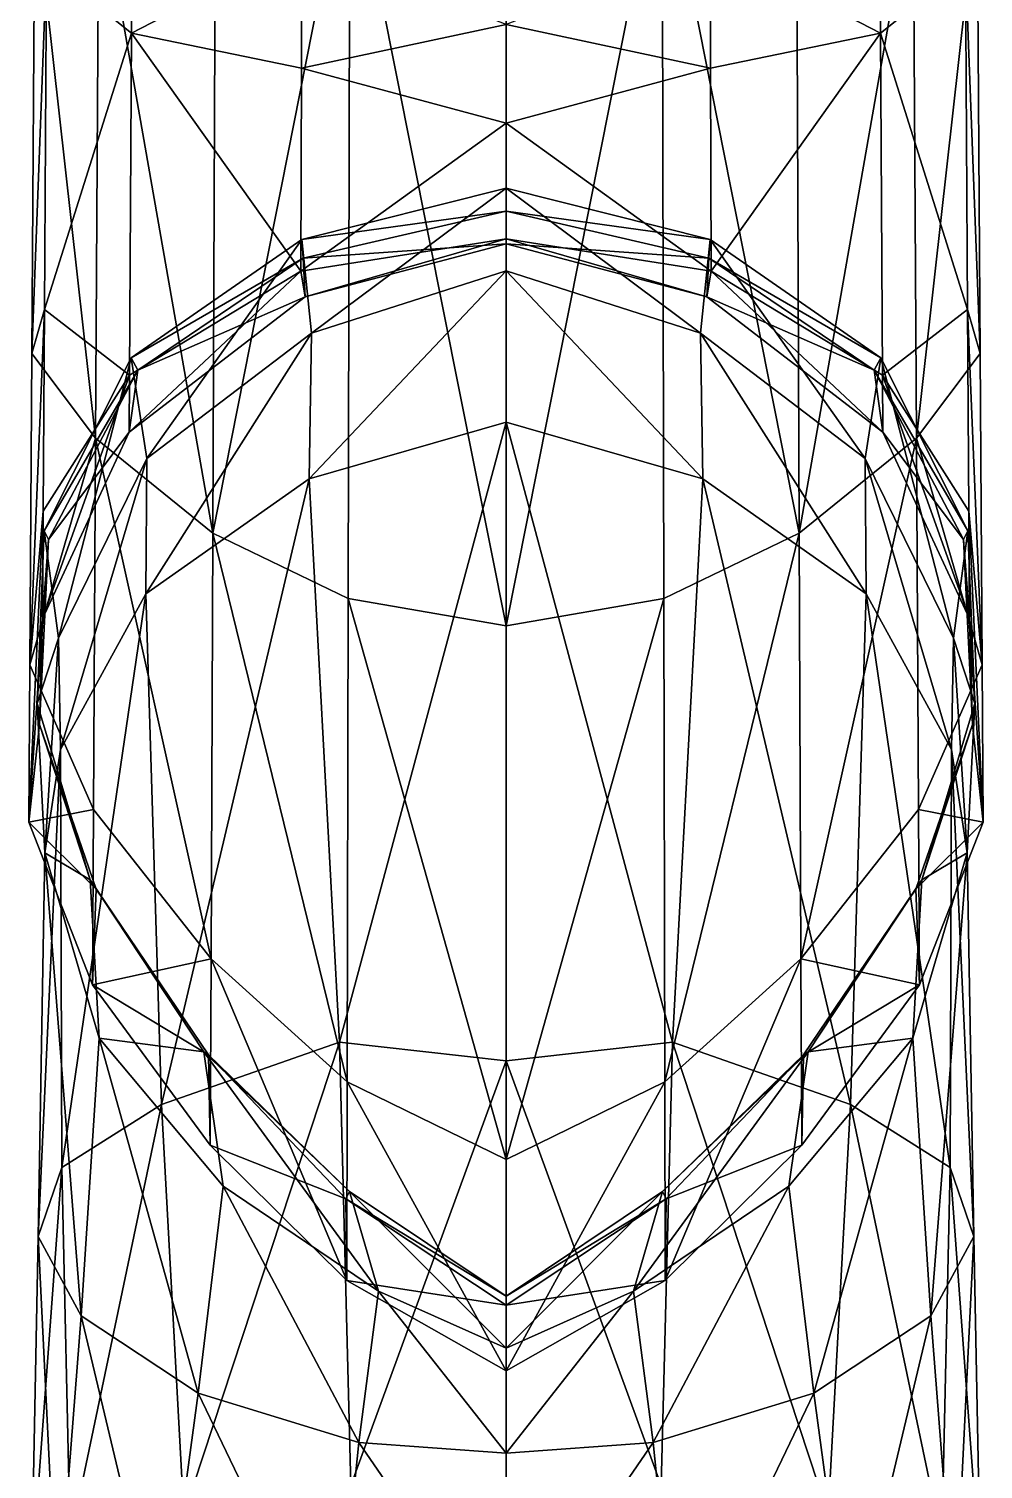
# Model space of a CAD drawing. Extents: x -0.15 to 0.15, y -0.73 to 0.51.
# Drawn here: x -0.0311 to 0.0311, y -0.4548 to -0.361 of the extents above; entities that cross this region are included whole.
import ezdxf

# ---------------------------------------------------------------- set-up
doc = ezdxf.new("R2010")
doc.units = 0
doc.layers.add('CRANE$LWO', color=1, linetype='CONTINUOUS')

msp = doc.modelspace()

# ---------------------------------------------------------------- linework, layer by layer
at = {"layer": 'CRANE$LWO'}
for points in [[(0, -0.3469, 0.703277), (0, -0.399886, 0.714256), (-0.010163, -0.348763, 0.707479)], [(0, -0.399886, 0.714256), (0, -0.3469, 0.703277), (0.010163, -0.348763, 0.707479)], [(-0.029911, -0.35688, 0.760974), (-0.024391, -0.361289, 0.776375), (-0.024324, -0.348603, 0.775604)], [(-0.024324, -0.348603, 0.775604), (-0.024391, -0.361289, 0.776375), (-0.013294, -0.355539, 0.785873)], [(-0.018917, -0.350478, 0.716214), (-0.010163, -0.348763, 0.707479), (-0.019095, -0.39384, 0.730169)], [(-0.010272, -0.398093, 0.720577), (-0.019095, -0.39384, 0.730169), (-0.010163, -0.348763, 0.707479)], [(0, -0.399886, 0.714256), (-0.010272, -0.398093, 0.720577), (-0.010163, -0.348763, 0.707479)], [(0.010272, -0.398093, 0.720577), (0, -0.399886, 0.714256), (0.010163, -0.348763, 0.707479)], [(0.010163, -0.348763, 0.707479), (0.018917, -0.350478, 0.716214), (0.019095, -0.39384, 0.730169)], [(0.019095, -0.39384, 0.730169), (0.010272, -0.398093, 0.720577), (0.010163, -0.348763, 0.707479)], [(0.024391, -0.361289, 0.776375), (0.024324, -0.348603, 0.775604), (0.013294, -0.355539, 0.785873)], [(0.024391, -0.361289, 0.776375), (0.029911, -0.35688, 0.760974), (0.024324, -0.348603, 0.775604)], [(-0.018917, -0.350478, 0.716214), (-0.019095, -0.39384, 0.730169), (-0.026522, -0.351485, 0.728898)], [(0.019095, -0.39384, 0.730169), (0.018917, -0.350478, 0.716214), (0.026522, -0.351485, 0.728898)], [(-0.026522, -0.351485, 0.728898), (-0.02673, -0.387667, 0.741636), (-0.030672, -0.352317, 0.743012)], [(-0.019095, -0.39384, 0.730169), (-0.02673, -0.387667, 0.741636), (-0.026522, -0.351485, 0.728898)], [(0.02673, -0.387667, 0.741636), (0.019095, -0.39384, 0.730169), (0.026522, -0.351485, 0.728898)], [(0.02673, -0.387667, 0.741636), (0.026522, -0.351485, 0.728898), (0.030672, -0.352317, 0.743012)], [(-0.030672, -0.352317, 0.743012), (-0.030871, -0.382147, 0.753142), (-0.029911, -0.35688, 0.760974)], [(-0.02673, -0.387667, 0.741636), (-0.030871, -0.382147, 0.753142), (-0.030672, -0.352317, 0.743012)], [(0.030871, -0.382147, 0.753142), (0.02673, -0.387667, 0.741636), (0.030672, -0.352317, 0.743012)], [(0.030871, -0.382147, 0.753142), (0.030672, -0.352317, 0.743012), (0.029911, -0.35688, 0.760974)], [(-0.024391, -0.361289, 0.776375), (-0.013318, -0.363578, 0.787093), (-0.013294, -0.355539, 0.785873)], [(-0.013294, -0.355539, 0.785873), (-0.013318, -0.363578, 0.787093), (0, -0.360738, 0.789384)], [(0.013318, -0.363578, 0.787093), (0.013294, -0.355539, 0.785873), (0, -0.360738, 0.789384)], [(0.013318, -0.363578, 0.787093), (0.024391, -0.361289, 0.776375), (0.013294, -0.355539, 0.785873)], [(-0.030871, -0.382147, 0.753142), (-0.030056, -0.379295, 0.768898), (-0.029911, -0.35688, 0.760974)], [(-0.029911, -0.35688, 0.760974), (-0.030056, -0.379295, 0.768898), (-0.024391, -0.361289, 0.776375)], [(0.030056, -0.379295, 0.768898), (0.029911, -0.35688, 0.760974), (0.024391, -0.361289, 0.776375)], [(0.030056, -0.379295, 0.768898), (0.030871, -0.382147, 0.753142), (0.029911, -0.35688, 0.760974)], [(-0.013318, -0.363578, 0.787093), (0, -0.367154, 0.791617), (0, -0.360738, 0.789384)], [(0, -0.367154, 0.791617), (0.013318, -0.363578, 0.787093), (0, -0.360738, 0.789384)], [(-0.030056, -0.379295, 0.768898), (-0.024508, -0.383566, 0.791961), (-0.024391, -0.361289, 0.776375)], [(-0.024508, -0.383566, 0.791961), (-0.013356, -0.376801, 0.799891), (-0.024391, -0.361289, 0.776375)], [(-0.013318, -0.363578, 0.787093), (-0.024391, -0.361289, 0.776375), (-0.013356, -0.376801, 0.799891)], [(0.024391, -0.361289, 0.776375), (0.013318, -0.363578, 0.787093), (0.013356, -0.376801, 0.799891)], [(0.013356, -0.376801, 0.799891), (0.024508, -0.383566, 0.791961), (0.024391, -0.361289, 0.776375)], [(0.024508, -0.383566, 0.791961), (0.030056, -0.379295, 0.768898), (0.024391, -0.361289, 0.776375)], [(-0.013318, -0.363578, 0.787093), (-0.013356, -0.376801, 0.799891), (0, -0.367154, 0.791617)], [(0.013356, -0.376801, 0.799891), (0.013318, -0.363578, 0.787093), (0, -0.367154, 0.791617)], [(-0.013356, -0.376801, 0.799891), (0, -0.374677, 0.805672), (0, -0.367154, 0.791617)], [(0, -0.374677, 0.805672), (0.013356, -0.376801, 0.799891), (0, -0.367154, 0.791617)], [(-0.013288, -0.374731, 0.868311), (-0.012655, -0.380837, 0.914037), (0, -0.371377, 0.869416)], [(-0.013288, -0.374731, 0.868311), (0, -0.371377, 0.869416), (0, -0.372895, 0.842227)], [(-0.012655, -0.380837, 0.914037), (0, -0.376768, 0.916474), (0, -0.371377, 0.869416)], [(0.012655, -0.380837, 0.914037), (0.013288, -0.374731, 0.868311), (0, -0.371377, 0.869416)], [(0, -0.376768, 0.916474), (0.012655, -0.380837, 0.914037), (0, -0.371377, 0.869416)], [(0, -0.371377, 0.869416), (0.013288, -0.374731, 0.868311), (0, -0.372895, 0.842227)], [(-0.013208, -0.375951, 0.839377), (-0.013288, -0.374731, 0.868311), (0, -0.372895, 0.842227)], [(-0.013208, -0.375951, 0.839377), (0, -0.372895, 0.842227), (0, -0.375017, 0.827749)], [(0.013288, -0.374731, 0.868311), (0.013208, -0.375951, 0.839377), (0, -0.372895, 0.842227)], [(0, -0.372895, 0.842227), (0.013208, -0.375951, 0.839377), (0, -0.375017, 0.827749)], [(-0.024398, -0.382434, 0.868323), (-0.023383, -0.388996, 0.910107), (-0.013288, -0.374731, 0.868311)], [(-0.024398, -0.382434, 0.868323), (-0.013288, -0.374731, 0.868311), (-0.013208, -0.375951, 0.839377)], [(-0.023383, -0.388996, 0.910107), (-0.012655, -0.380837, 0.914037), (-0.013288, -0.374731, 0.868311)], [(-0.013356, -0.376801, 0.799891), (-0.013088, -0.378452, 0.822302), (0, -0.374677, 0.805672)], [(-0.013088, -0.378452, 0.822302), (-0.013208, -0.375951, 0.839377), (0, -0.375017, 0.827749)], [(-0.013088, -0.378452, 0.822302), (0, -0.375017, 0.827749), (0, -0.374677, 0.805672)], [(0.013088, -0.378452, 0.822302), (0.013356, -0.376801, 0.799891), (0, -0.374677, 0.805672)], [(0, -0.375017, 0.827749), (0.013088, -0.378452, 0.822302), (0, -0.374677, 0.805672)], [(0.013208, -0.375951, 0.839377), (0.013088, -0.378452, 0.822302), (0, -0.375017, 0.827749)], [(0.012655, -0.380837, 0.914037), (0.023383, -0.388996, 0.910107), (0.013288, -0.374731, 0.868311)], [(0.013288, -0.374731, 0.868311), (0.024398, -0.382434, 0.868323), (0.013208, -0.375951, 0.839377)], [(0.023383, -0.388996, 0.910107), (0.024398, -0.382434, 0.868323), (0.013288, -0.374731, 0.868311)], [(-0.023969, -0.383243, 0.836949), (-0.024398, -0.382434, 0.868323), (-0.013208, -0.375951, 0.839377)], [(-0.023969, -0.383243, 0.836949), (-0.013208, -0.375951, 0.839377), (-0.013088, -0.378452, 0.822302)], [(0.013208, -0.375951, 0.839377), (0.023969, -0.383243, 0.836949), (0.013088, -0.378452, 0.822302)], [(0.024398, -0.382434, 0.868323), (0.023969, -0.383243, 0.836949), (0.013208, -0.375951, 0.839377)], [(-0.024508, -0.383566, 0.791961), (-0.024528, -0.387279, 0.814466), (-0.013356, -0.376801, 0.799891)], [(-0.024528, -0.387279, 0.814466), (-0.013088, -0.378452, 0.822302), (-0.013356, -0.376801, 0.799891)], [(0, -0.38662, 0.944099), (0, -0.376768, 0.916474), (-0.01281, -0.390303, 0.937948)], [(-0.012655, -0.380837, 0.914037), (-0.01281, -0.390303, 0.937948), (0, -0.376768, 0.916474)], [(0, -0.376768, 0.916474), (0, -0.38662, 0.944099), (0.01281, -0.390303, 0.937948)], [(0.01281, -0.390303, 0.937948), (0.012655, -0.380837, 0.914037), (0, -0.376768, 0.916474)], [(0.013088, -0.378452, 0.822302), (0.024528, -0.387279, 0.814466), (0.013356, -0.376801, 0.799891)], [(0.024528, -0.387279, 0.814466), (0.024508, -0.383566, 0.791961), (0.013356, -0.376801, 0.799891)], [(-0.024528, -0.387279, 0.814466), (-0.023969, -0.383243, 0.836949), (-0.013088, -0.378452, 0.822302)], [(0.023969, -0.383243, 0.836949), (0.024528, -0.387279, 0.814466), (0.013088, -0.378452, 0.822302)], [(-0.030871, -0.382147, 0.753142), (-0.031006, -0.402426, 0.772532), (-0.030056, -0.379295, 0.768898)], [(-0.031006, -0.402426, 0.772532), (-0.030141, -0.392417, 0.782114), (-0.030056, -0.379295, 0.768898)], [(-0.030141, -0.392417, 0.782114), (-0.024508, -0.383566, 0.791961), (-0.030056, -0.379295, 0.768898)], [(0.024508, -0.383566, 0.791961), (0.030141, -0.392417, 0.782114), (0.030056, -0.379295, 0.768898)], [(0.031006, -0.402426, 0.772532), (0.030871, -0.382147, 0.753142), (0.030056, -0.379295, 0.768898)], [(0.030141, -0.392417, 0.782114), (0.031006, -0.402426, 0.772532), (0.030056, -0.379295, 0.768898)], [(-0.01281, -0.390303, 0.937948), (-0.012655, -0.380837, 0.914037), (-0.023445, -0.397803, 0.929879)], [(-0.023383, -0.388996, 0.910107), (-0.023445, -0.397803, 0.929879), (-0.012655, -0.380837, 0.914037)], [(0.012655, -0.380837, 0.914037), (0.01281, -0.390303, 0.937948), (0.023445, -0.397803, 0.929879)], [(0.023445, -0.397803, 0.929879), (0.023383, -0.388996, 0.910107), (0.012655, -0.380837, 0.914037)], [(-0.030871, -0.382147, 0.753142), (-0.02673, -0.387667, 0.741636), (-0.031006, -0.402426, 0.772532)], [(-0.030072, -0.393696, 0.867111), (-0.029146, -0.400675, 0.903962), (-0.024398, -0.382434, 0.868323)], [(-0.030072, -0.393696, 0.867111), (-0.024398, -0.382434, 0.868323), (-0.023969, -0.383243, 0.836949)], [(-0.029146, -0.400675, 0.903962), (-0.023383, -0.388996, 0.910107), (-0.024398, -0.382434, 0.868323)], [(0.023383, -0.388996, 0.910107), (0.029146, -0.400675, 0.903962), (0.024398, -0.382434, 0.868323)], [(0.024398, -0.382434, 0.868323), (0.030072, -0.393696, 0.867111), (0.023969, -0.383243, 0.836949)], [(0.029146, -0.400675, 0.903962), (0.030072, -0.393696, 0.867111), (0.024398, -0.382434, 0.868323)], [(0.02673, -0.387667, 0.741636), (0.030871, -0.382147, 0.753142), (0.031006, -0.402426, 0.772532)], [(-0.029782, -0.394256, 0.833089), (-0.030072, -0.393696, 0.867111), (-0.023969, -0.383243, 0.836949)], [(-0.029782, -0.394256, 0.833089), (-0.023969, -0.383243, 0.836949), (-0.024528, -0.387279, 0.814466)], [(0.030072, -0.393696, 0.867111), (0.029782, -0.394256, 0.833089), (0.023969, -0.383243, 0.836949)], [(0.023969, -0.383243, 0.836949), (0.029782, -0.394256, 0.833089), (0.024528, -0.387279, 0.814466)], [(-0.030141, -0.392417, 0.782114), (-0.030187, -0.399423, 0.804538), (-0.024508, -0.383566, 0.791961)], [(-0.030187, -0.399423, 0.804538), (-0.024528, -0.387279, 0.814466), (-0.024508, -0.383566, 0.791961)], [(0.030187, -0.399423, 0.804538), (0.030141, -0.392417, 0.782114), (0.024508, -0.383566, 0.791961)], [(0.024528, -0.387279, 0.814466), (0.030187, -0.399423, 0.804538), (0.024508, -0.383566, 0.791961)], [(-0.01281, -0.390303, 0.937948), (-0.010833, -0.426989, 0.981966), (0, -0.38662, 0.944099)], [(0, -0.428208, 0.99104), (0, -0.38662, 0.944099), (-0.010833, -0.426989, 0.981966)], [(0, -0.38662, 0.944099), (0, -0.428208, 0.99104), (0.010833, -0.426989, 0.981966)], [(0.010833, -0.426989, 0.981966), (0.01281, -0.390303, 0.937948), (0, -0.38662, 0.944099)], [(-0.02687, -0.411845, 0.767394), (-0.031006, -0.402426, 0.772532), (-0.02673, -0.387667, 0.741636)], [(-0.030187, -0.399423, 0.804538), (-0.029782, -0.394256, 0.833089), (-0.024528, -0.387279, 0.814466)], [(-0.019209, -0.421556, 0.76174), (-0.02687, -0.411845, 0.767394), (-0.02673, -0.387667, 0.741636)], [(-0.019095, -0.39384, 0.730169), (-0.019209, -0.421556, 0.76174), (-0.02673, -0.387667, 0.741636)], [(0.019209, -0.421556, 0.76174), (0.019095, -0.39384, 0.730169), (0.02673, -0.387667, 0.741636)], [(0.02687, -0.411845, 0.767394), (0.019209, -0.421556, 0.76174), (0.02673, -0.387667, 0.741636)], [(0.029782, -0.394256, 0.833089), (0.030187, -0.399423, 0.804538), (0.024528, -0.387279, 0.814466)], [(0.031006, -0.402426, 0.772532), (0.02687, -0.411845, 0.767394), (0.02673, -0.387667, 0.741636)], [(-0.029146, -0.400675, 0.903962), (-0.029002, -0.407922, 0.9195), (-0.023383, -0.388996, 0.910107)], [(-0.023445, -0.397803, 0.929879), (-0.023383, -0.388996, 0.910107), (-0.029002, -0.407922, 0.9195)], [(0.023383, -0.388996, 0.910107), (0.023445, -0.397803, 0.929879), (0.029002, -0.407922, 0.9195)], [(0.029002, -0.407922, 0.9195), (0.029146, -0.400675, 0.903962), (0.023383, -0.388996, 0.910107)], [(-0.01281, -0.390303, 0.937948), (-0.023445, -0.397803, 0.929879), (-0.022439, -0.431045, 0.970811)], [(-0.010833, -0.426989, 0.981966), (-0.01281, -0.390303, 0.937948), (-0.022439, -0.431045, 0.970811)], [(0.01281, -0.390303, 0.937948), (0.010833, -0.426989, 0.981966), (0.022439, -0.431045, 0.970811)], [(0.023445, -0.397803, 0.929879), (0.01281, -0.390303, 0.937948), (0.022439, -0.431045, 0.970811)], [(-0.031006, -0.402426, 0.772532), (-0.031074, -0.412666, 0.797264), (-0.030141, -0.392417, 0.782114)], [(-0.031074, -0.412666, 0.797264), (-0.030187, -0.399423, 0.804538), (-0.030141, -0.392417, 0.782114)], [(0.031074, -0.412666, 0.797264), (0.031006, -0.402426, 0.772532), (0.030141, -0.392417, 0.782114)], [(0.030187, -0.399423, 0.804538), (0.031074, -0.412666, 0.797264), (0.030141, -0.392417, 0.782114)], [(-0.030072, -0.393696, 0.867111), (-0.030537, -0.404945, 0.867524), (-0.029146, -0.400675, 0.903962)], [(-0.030537, -0.404945, 0.867524), (-0.030072, -0.393696, 0.867111), (-0.029782, -0.394256, 0.833089)], [(0.030537, -0.404945, 0.867524), (0.030072, -0.393696, 0.867111), (0.029146, -0.400675, 0.903962)], [(0.030072, -0.393696, 0.867111), (0.030537, -0.404945, 0.867524), (0.029782, -0.394256, 0.833089)], [(-0.030387, -0.406311, 0.829687), (-0.030537, -0.404945, 0.867524), (-0.029782, -0.394256, 0.833089)], [(-0.030387, -0.406311, 0.829687), (-0.029782, -0.394256, 0.833089), (-0.030187, -0.399423, 0.804538)], [(-0.010342, -0.429573, 0.755167), (-0.019209, -0.421556, 0.76174), (-0.019095, -0.39384, 0.730169)], [(-0.010272, -0.398093, 0.720577), (-0.010342, -0.429573, 0.755167), (-0.019095, -0.39384, 0.730169)], [(0.010342, -0.429573, 0.755167), (0.010272, -0.398093, 0.720577), (0.019095, -0.39384, 0.730169)], [(0.019209, -0.421556, 0.76174), (0.010342, -0.429573, 0.755167), (0.019095, -0.39384, 0.730169)], [(0.030537, -0.404945, 0.867524), (0.030387, -0.406311, 0.829687), (0.029782, -0.394256, 0.833089)], [(0.029782, -0.394256, 0.833089), (0.030387, -0.406311, 0.829687), (0.030187, -0.399423, 0.804538)], [(-0.029002, -0.407922, 0.9195), (-0.028925, -0.435142, 0.956044), (-0.023445, -0.397803, 0.929879)], [(-0.022439, -0.431045, 0.970811), (-0.023445, -0.397803, 0.929879), (-0.028925, -0.435142, 0.956044)], [(0, -0.434613, 0.74928), (-0.010342, -0.429573, 0.755167), (-0.010272, -0.398093, 0.720577)], [(0, -0.399886, 0.714256), (0, -0.434613, 0.74928), (-0.010272, -0.398093, 0.720577)], [(0, -0.434613, 0.74928), (0, -0.399886, 0.714256), (0.010272, -0.398093, 0.720577)], [(0.010342, -0.429573, 0.755167), (0, -0.434613, 0.74928), (0.010272, -0.398093, 0.720577)], [(0.023445, -0.397803, 0.929879), (0.022439, -0.431045, 0.970811), (0.028925, -0.435142, 0.956044)], [(0.028925, -0.435142, 0.956044), (0.029002, -0.407922, 0.9195), (0.023445, -0.397803, 0.929879)], [(-0.031074, -0.412666, 0.797264), (-0.030387, -0.406311, 0.829687), (-0.030187, -0.399423, 0.804538)], [(0.030387, -0.406311, 0.829687), (0.031074, -0.412666, 0.797264), (0.030187, -0.399423, 0.804538)], [(-0.030039, -0.414665, 0.906346), (-0.029146, -0.400675, 0.903962), (-0.030537, -0.404945, 0.867524)], [(-0.029146, -0.400675, 0.903962), (-0.030039, -0.414665, 0.906346), (-0.029002, -0.407922, 0.9195)], [(0.030039, -0.414665, 0.906346), (0.029146, -0.400675, 0.903962), (0.029002, -0.407922, 0.9195)], [(0.029146, -0.400675, 0.903962), (0.030039, -0.414665, 0.906346), (0.030537, -0.404945, 0.867524)], [(-0.031006, -0.402426, 0.772532), (-0.02687, -0.411845, 0.767394), (-0.031074, -0.412666, 0.797264)], [(0.02687, -0.411845, 0.767394), (0.031006, -0.402426, 0.772532), (0.031074, -0.412666, 0.797264)], [(-0.030537, -0.404945, 0.867524), (-0.027068, -0.416406, 0.868363), (-0.030039, -0.414665, 0.906346)], [(-0.027068, -0.416406, 0.868363), (-0.030537, -0.404945, 0.867524), (-0.030387, -0.406311, 0.829687)], [(0.027068, -0.416406, 0.868363), (0.030537, -0.404945, 0.867524), (0.030039, -0.414665, 0.906346)], [(0.030537, -0.404945, 0.867524), (0.027068, -0.416406, 0.868363), (0.030387, -0.406311, 0.829687)], [(-0.02669, -0.417031, 0.829445), (-0.030387, -0.406311, 0.829687), (-0.031074, -0.412666, 0.797264)], [(-0.02669, -0.417031, 0.829445), (-0.027068, -0.416406, 0.868363), (-0.030387, -0.406311, 0.829687)], [(0.027068, -0.416406, 0.868363), (0.02669, -0.417031, 0.829445), (0.030387, -0.406311, 0.829687)], [(0.030387, -0.406311, 0.829687), (0.02669, -0.417031, 0.829445), (0.031074, -0.412666, 0.797264)], [(-0.028925, -0.435142, 0.956044), (-0.029002, -0.407922, 0.9195), (-0.030472, -0.439627, 0.941558)], [(-0.029002, -0.407922, 0.9195), (-0.030039, -0.414665, 0.906346), (-0.030472, -0.439627, 0.941558)], [(0.029002, -0.407922, 0.9195), (0.028925, -0.435142, 0.956044), (0.030472, -0.439627, 0.941558)], [(0.030039, -0.414665, 0.906346), (0.029002, -0.407922, 0.9195), (0.030472, -0.439627, 0.941558)], [(-0.026935, -0.423261, 0.794541), (-0.031074, -0.412666, 0.797264), (-0.02687, -0.411845, 0.767394)], [(-0.02687, -0.411845, 0.767394), (-0.019209, -0.421556, 0.76174), (-0.026935, -0.423261, 0.794541)], [(0.019209, -0.421556, 0.76174), (0.02687, -0.411845, 0.767394), (0.026935, -0.423261, 0.794541)], [(0.031074, -0.412666, 0.797264), (0.026935, -0.423261, 0.794541), (0.02687, -0.411845, 0.767394)], [(-0.026935, -0.423261, 0.794541), (-0.02669, -0.417031, 0.829445), (-0.031074, -0.412666, 0.797264)], [(0.02669, -0.417031, 0.829445), (0.026935, -0.423261, 0.794541), (0.031074, -0.412666, 0.797264)], [(-0.030472, -0.439627, 0.941558), (-0.030039, -0.414665, 0.906346), (-0.02767, -0.444805, 0.929622)], [(-0.026491, -0.426726, 0.898999), (-0.030039, -0.414665, 0.906346), (-0.027068, -0.416406, 0.868363)], [(-0.026491, -0.426726, 0.898999), (-0.02767, -0.444805, 0.929622), (-0.030039, -0.414665, 0.906346)], [(0.030039, -0.414665, 0.906346), (0.026491, -0.426726, 0.898999), (0.027068, -0.416406, 0.868363)], [(0.02767, -0.444805, 0.929622), (0.026491, -0.426726, 0.898999), (0.030039, -0.414665, 0.906346)], [(0.030039, -0.414665, 0.906346), (0.030472, -0.439627, 0.941558), (0.02767, -0.444805, 0.929622)], [(-0.027068, -0.416406, 0.868363), (-0.019668, -0.427611, 0.86947), (-0.026491, -0.426726, 0.898999)], [(-0.02669, -0.417031, 0.829445), (-0.019367, -0.427798, 0.829101), (-0.027068, -0.416406, 0.868363)], [(-0.019668, -0.427611, 0.86947), (-0.027068, -0.416406, 0.868363), (-0.019367, -0.427798, 0.829101)], [(-0.019367, -0.427798, 0.829101), (-0.02669, -0.417031, 0.829445), (-0.026935, -0.423261, 0.794541)], [(0.019367, -0.427798, 0.829101), (0.02669, -0.417031, 0.829445), (0.027068, -0.416406, 0.868363)], [(0.027068, -0.416406, 0.868363), (0.019668, -0.427611, 0.86947), (0.019367, -0.427798, 0.829101)], [(0.02669, -0.417031, 0.829445), (0.019367, -0.427798, 0.829101), (0.026935, -0.423261, 0.794541)], [(0.019668, -0.427611, 0.86947), (0.027068, -0.416406, 0.868363), (0.026491, -0.426726, 0.898999)], [(-0.019258, -0.43369, 0.791791), (-0.026935, -0.423261, 0.794541), (-0.019209, -0.421556, 0.76174)], [(-0.01037, -0.442492, 0.78846), (-0.019258, -0.43369, 0.791791), (-0.019209, -0.421556, 0.76174)], [(-0.010342, -0.429573, 0.755167), (-0.01037, -0.442492, 0.78846), (-0.019209, -0.421556, 0.76174)], [(0.01037, -0.442492, 0.78846), (0.010342, -0.429573, 0.755167), (0.019209, -0.421556, 0.76174)], [(0.019258, -0.43369, 0.791791), (0.01037, -0.442492, 0.78846), (0.019209, -0.421556, 0.76174)], [(0.026935, -0.423261, 0.794541), (0.019258, -0.43369, 0.791791), (0.019209, -0.421556, 0.76174)], [(-0.019258, -0.43369, 0.791791), (-0.019367, -0.427798, 0.829101), (-0.026935, -0.423261, 0.794541)], [(0.019367, -0.427798, 0.829101), (0.019258, -0.43369, 0.791791), (0.026935, -0.423261, 0.794541)], [(-0.02767, -0.444805, 0.929622), (-0.026491, -0.426726, 0.898999), (-0.020045, -0.449834, 0.918999)], [(-0.018415, -0.436366, 0.895807), (-0.026491, -0.426726, 0.898999), (-0.019668, -0.427611, 0.86947)], [(-0.026491, -0.426726, 0.898999), (-0.018415, -0.436366, 0.895807), (-0.020045, -0.449834, 0.918999)], [(-0.022439, -0.431045, 0.970811), (-0.020983, -0.457738, 0.992836), (-0.010833, -0.426989, 0.981966)], [(-0.010103, -0.455834, 1.00283), (-0.010833, -0.426989, 0.981966), (-0.020983, -0.457738, 0.992836)], [(-0.010833, -0.426989, 0.981966), (-0.010103, -0.455834, 1.00283), (0, -0.428208, 0.99104)], [(0.010103, -0.455834, 1.00283), (0.010833, -0.426989, 0.981966), (0, -0.428208, 0.99104)], [(0.010833, -0.426989, 0.981966), (0.010103, -0.455834, 1.00283), (0.020983, -0.457738, 0.992836)], [(0.020983, -0.457738, 0.992836), (0.022439, -0.431045, 0.970811), (0.010833, -0.426989, 0.981966)], [(0.026491, -0.426726, 0.898999), (0.018415, -0.436366, 0.895807), (0.019668, -0.427611, 0.86947)], [(0.018415, -0.436366, 0.895807), (0.026491, -0.426726, 0.898999), (0.020045, -0.449834, 0.918999)], [(0.026491, -0.426726, 0.898999), (0.02767, -0.444805, 0.929622), (0.020045, -0.449834, 0.918999)], [(-0.010187, -0.436704, 0.869201), (-0.008293, -0.443187, 0.893512), (-0.019668, -0.427611, 0.86947)], [(-0.008293, -0.443187, 0.893512), (-0.018415, -0.436366, 0.895807), (-0.019668, -0.427611, 0.86947)], [(-0.010187, -0.436704, 0.869201), (-0.019668, -0.427611, 0.86947), (-0.019367, -0.427798, 0.829101)], [(-0.01043, -0.437175, 0.827606), (-0.010187, -0.436704, 0.869201), (-0.019367, -0.427798, 0.829101)], [(-0.01043, -0.437175, 0.827606), (-0.019367, -0.427798, 0.829101), (-0.019258, -0.43369, 0.791791)], [(-0.010103, -0.455834, 1.00283), (0, -0.458242, 1.00914), (0, -0.428208, 0.99104)], [(0, -0.458242, 1.00914), (0.010103, -0.455834, 1.00283), (0, -0.428208, 0.99104)], [(0.008293, -0.443187, 0.893512), (0.010187, -0.436704, 0.869201), (0.019668, -0.427611, 0.86947)], [(0.018415, -0.436366, 0.895807), (0.008293, -0.443187, 0.893512), (0.019668, -0.427611, 0.86947)], [(0.019668, -0.427611, 0.86947), (0.010187, -0.436704, 0.869201), (0.019367, -0.427798, 0.829101)], [(0.010187, -0.436704, 0.869201), (0.01043, -0.437175, 0.827606), (0.019367, -0.427798, 0.829101)], [(0.019367, -0.427798, 0.829101), (0.01043, -0.437175, 0.827606), (0.019258, -0.43369, 0.791791)], [(0, -0.448377, 0.785199), (-0.01037, -0.442492, 0.78846), (-0.010342, -0.429573, 0.755167)], [(0, -0.434613, 0.74928), (0, -0.448377, 0.785199), (-0.010342, -0.429573, 0.755167)], [(0, -0.448377, 0.785199), (0, -0.434613, 0.74928), (0.010342, -0.429573, 0.755167)], [(0.01037, -0.442492, 0.78846), (0, -0.448377, 0.785199), (0.010342, -0.429573, 0.755167)], [(-0.028925, -0.435142, 0.956044), (-0.028378, -0.459411, 0.978663), (-0.022439, -0.431045, 0.970811)], [(-0.028378, -0.459411, 0.978663), (-0.020983, -0.457738, 0.992836), (-0.022439, -0.431045, 0.970811)], [(0.020983, -0.457738, 0.992836), (0.028378, -0.459411, 0.978663), (0.022439, -0.431045, 0.970811)], [(0.028378, -0.459411, 0.978663), (0.028925, -0.435142, 0.956044), (0.022439, -0.431045, 0.970811)], [(-0.01037, -0.442492, 0.78846), (-0.01043, -0.437175, 0.827606), (-0.019258, -0.43369, 0.791791)], [(0.01043, -0.437175, 0.827606), (0.01037, -0.442492, 0.78846), (0.019258, -0.43369, 0.791791)], [(-0.030472, -0.439627, 0.941558), (-0.03089, -0.461935, 0.963566), (-0.028925, -0.435142, 0.956044)], [(-0.028378, -0.459411, 0.978663), (-0.028925, -0.435142, 0.956044), (-0.03089, -0.461935, 0.963566)], [(0.028925, -0.435142, 0.956044), (0.028378, -0.459411, 0.978663), (0.03089, -0.461935, 0.963566)], [(0.03089, -0.461935, 0.963566), (0.030472, -0.439627, 0.941558), (0.028925, -0.435142, 0.956044)], [(-0.020045, -0.449834, 0.918999), (-0.018415, -0.436366, 0.895807), (-0.009581, -0.453046, 0.911384)], [(-0.008293, -0.443187, 0.893512), (-0.009581, -0.453046, 0.911384), (-0.018415, -0.436366, 0.895807)], [(0, -0.443509, 0.867358), (-0.010187, -0.436704, 0.869201), (-0.01043, -0.437175, 0.827606)], [(0, -0.443509, 0.867358), (0, -0.446896, 0.889997), (-0.010187, -0.436704, 0.869201)], [(0, -0.446896, 0.889997), (-0.008293, -0.443187, 0.893512), (-0.010187, -0.436704, 0.869201)], [(0, -0.446896, 0.889997), (0, -0.443509, 0.867358), (0.010187, -0.436704, 0.869201)], [(0.008293, -0.443187, 0.893512), (0, -0.446896, 0.889997), (0.010187, -0.436704, 0.869201)], [(0.010187, -0.436704, 0.869201), (0, -0.443509, 0.867358), (0.01043, -0.437175, 0.827606)], [(0.009581, -0.453046, 0.911384), (0.008293, -0.443187, 0.893512), (0.018415, -0.436366, 0.895807)], [(0.018415, -0.436366, 0.895807), (0.020045, -0.449834, 0.918999), (0.009581, -0.453046, 0.911384)], [(0, -0.444109, 0.825661), (0, -0.443509, 0.867358), (-0.01043, -0.437175, 0.827606)], [(0, -0.444109, 0.825661), (-0.01043, -0.437175, 0.827606), (-0.01037, -0.442492, 0.78846)], [(0, -0.443509, 0.867358), (0, -0.444109, 0.825661), (0.01043, -0.437175, 0.827606)], [(0.01043, -0.437175, 0.827606), (0, -0.444109, 0.825661), (0.01037, -0.442492, 0.78846)], [(-0.029216, -0.464842, 0.951227), (-0.03089, -0.461935, 0.963566), (-0.030472, -0.439627, 0.941558)], [(-0.02767, -0.444805, 0.929622), (-0.029216, -0.464842, 0.951227), (-0.030472, -0.439627, 0.941558)], [(0.029216, -0.464842, 0.951227), (0.02767, -0.444805, 0.929622), (0.030472, -0.439627, 0.941558)], [(0.03089, -0.461935, 0.963566), (0.029216, -0.464842, 0.951227), (0.030472, -0.439627, 0.941558)], [(0, -0.448377, 0.785199), (0, -0.444109, 0.825661), (-0.01037, -0.442492, 0.78846)], [(0, -0.444109, 0.825661), (0, -0.448377, 0.785199), (0.01037, -0.442492, 0.78846)], [(-0.009581, -0.453046, 0.911384), (-0.008293, -0.443187, 0.893512), (0, -0.453731, 0.905797)], [(-0.008293, -0.443187, 0.893512), (0, -0.446896, 0.889997), (0, -0.453731, 0.905797)], [(0.008293, -0.443187, 0.893512), (0.009581, -0.453046, 0.911384), (0, -0.453731, 0.905797)], [(0, -0.446896, 0.889997), (0.008293, -0.443187, 0.893512), (0, -0.453731, 0.905797)], [(-0.029216, -0.464842, 0.951227), (-0.02767, -0.444805, 0.929622), (-0.022375, -0.467048, 0.938914)], [(-0.020045, -0.449834, 0.918999), (-0.022375, -0.467048, 0.938914), (-0.02767, -0.444805, 0.929622)], [(0.022375, -0.467048, 0.938914), (0.020045, -0.449834, 0.918999), (0.02767, -0.444805, 0.929622)], [(0.02767, -0.444805, 0.929622), (0.029216, -0.464842, 0.951227), (0.022375, -0.467048, 0.938914)], [(-0.011152, -0.468363, 0.927592), (-0.022375, -0.467048, 0.938914), (-0.020045, -0.449834, 0.918999)], [(-0.009581, -0.453046, 0.911384), (-0.011152, -0.468363, 0.927592), (-0.020045, -0.449834, 0.918999)], [(0.011152, -0.468363, 0.927592), (0.009581, -0.453046, 0.911384), (0.020045, -0.449834, 0.918999)], [(0.022375, -0.467048, 0.938914), (0.011152, -0.468363, 0.927592), (0.020045, -0.449834, 0.918999)], [(-0.011152, -0.468363, 0.927592), (-0.009581, -0.453046, 0.911384), (0, -0.467007, 0.92015)], [(0, -0.453731, 0.905797), (0, -0.467007, 0.92015), (-0.009581, -0.453046, 0.911384)], [(0, -0.467007, 0.92015), (0, -0.453731, 0.905797), (0.009581, -0.453046, 0.911384)], [(0.009581, -0.453046, 0.911384), (0.011152, -0.468363, 0.927592), (0, -0.467007, 0.92015)]]:
    msp.add_3dface(points, dxfattribs=at)

doc.saveas('drawing.dxf')
